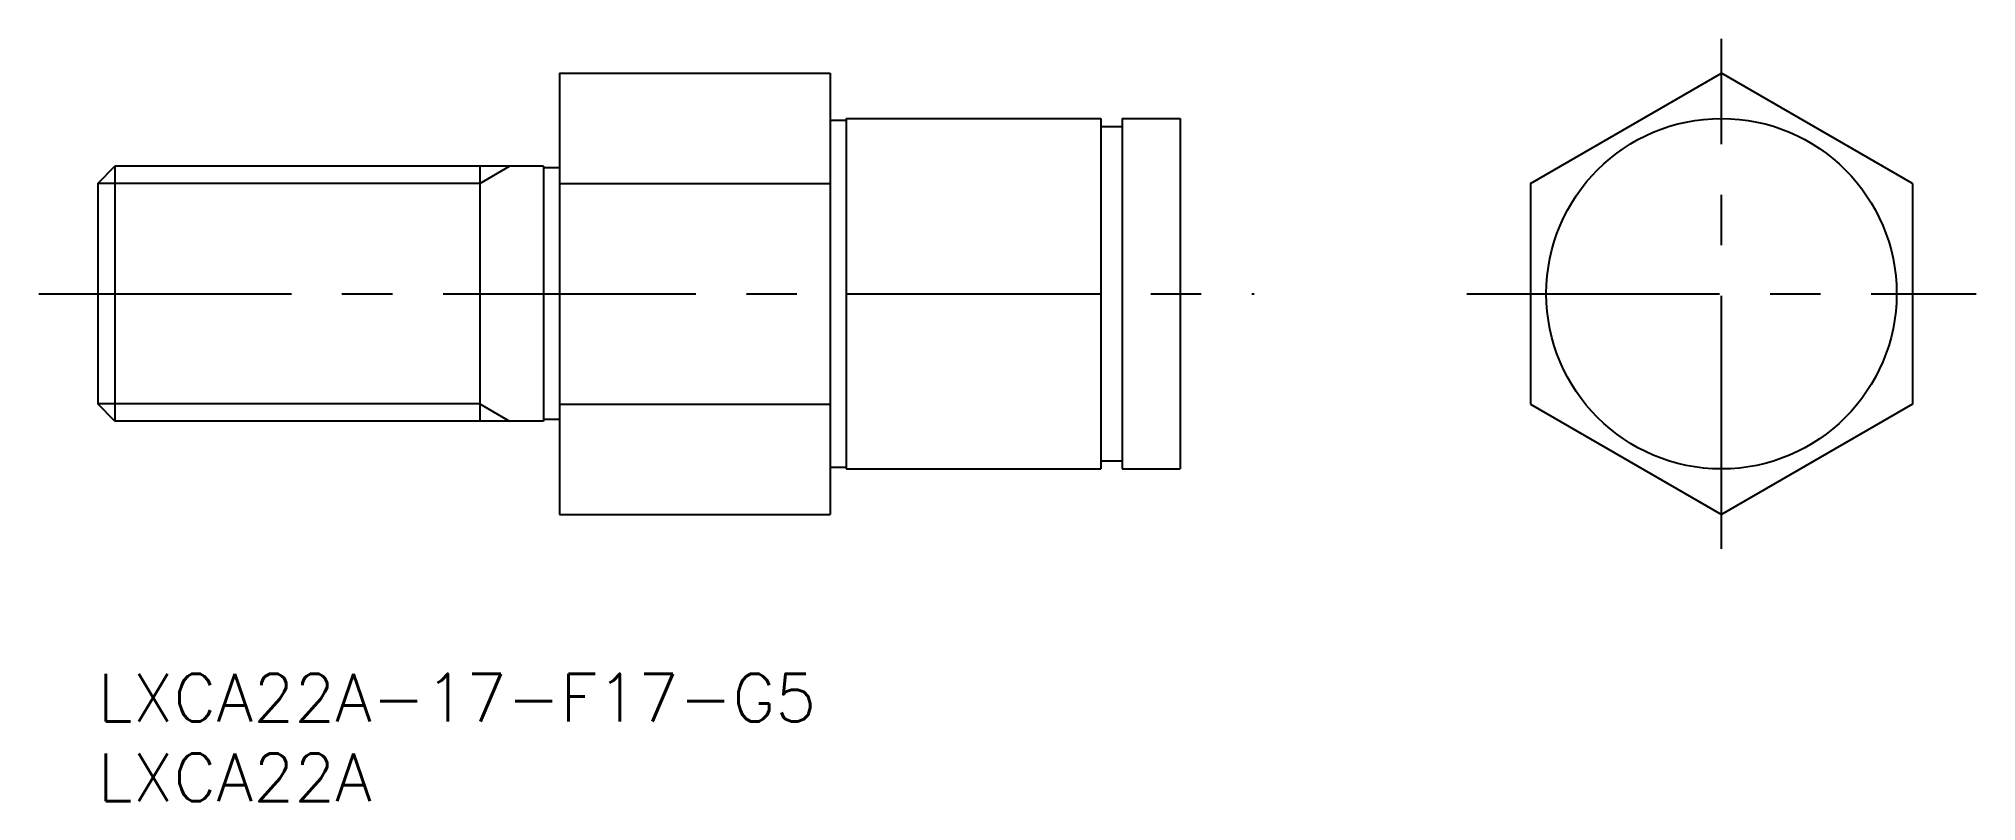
# Model space of a CAD drawing. Extents: x -4 to 118, y -8 to 40.
import ezdxf

# ---------------------------------------------------------------- set-up
doc = ezdxf.new("R2010")
doc.units = 0
doc.header["$LTSCALE"] = 0.5
doc.linetypes.add('CENTER', pattern=[50.8, 31.75, -6.35, 6.35, -6.35])
for name, color, linetype in [('MSM_CENTER', 1, 'CENTER'), ('MSM_CONTINUOUS', 7, 'CONTINUOUS'), ('MSM_NARROW', 5, 'CONTINUOUS'), ('MSM_PART_NUMBER', 7, 'CONTINUOUS')]:
    doc.layers.add(name, color=color, linetype=linetype)
doc.styles.get("Standard").update_dxf_attribs({"font": 'txt.shx', "height": 3, "bigfont": 'bigfont.shx'})

# ---------------------------------------------------------------- blocks, each defined once
blk = doc.blocks.new('*U9')
at = {"layer": 'MSM_PART_NUMBER'}
blk.add_text('LXCA22A-17-F17-G5', height=3, dxfattribs=at).set_placement((0, -3))
blk = doc.blocks.new('*U10')
at = {"layer": 'MSM_PART_NUMBER'}
blk.add_text('LXCA22A', height=3, dxfattribs=at).set_placement((0, -8))

msp = doc.modelspace()

# ---------------------------------------------------------------- linework, layer by layer
at = {"layer": 'MSM_CENTER'}
for p, q in [((101.99, 7.85), (101.99, 39.86)), ((-3.71, 23.86), (72.63, 23.86)), ((85.99, 23.86), (117.99, 23.86))]:
    msp.add_line(p, q, dxfattribs=at)
at = {"layer": 'MSM_CONTINUOUS'}
for p, q in [((29, 37.71), (29, 10)), ((29, 37.71), (46, 37.71)), ((46, 37.71), (46, 10)), ((89.99, 30.78), (101.99, 37.71)), ((113.99, 30.78), (101.99, 37.71)), ((46, 34.76), (47, 34.76)), ((47, 34.86), (63, 34.86)), ((47, 34.86), (47, 12.86)), ((63, 34.86), (63, 12.86)), ((63, 34.36), (64.35, 34.36)), ((64.35, 34.86), (68, 34.86)), ((64.35, 34.86), (64.35, 12.86)), ((68, 34.86), (68, 12.86)), ((0, 30.77), (1.08, 31.86)), ((28, 31.86), (1.08, 31.86)), ((1.08, 31.86), (1.08, 15.86)), ((24, 31.86), (24, 15.86)), ((28, 31.86), (28, 15.86)), ((29, 31.76), (28, 31.76)), ((0, 30.77), (0, 16.94)), ((29, 30.78), (46, 30.78)), ((89.99, 30.78), (89.99, 16.93)), ((113.99, 30.78), (113.99, 16.93)), ((1.08, 15.86), (0, 16.94)), ((28, 15.86), (1.08, 15.86)), ((29, 15.96), (28, 15.96)), ((29, 16.93), (46, 16.93)), ((89.99, 16.93), (101.99, 10)), ((113.99, 16.93), (101.99, 10)), ((46, 12.96), (47, 12.96)), ((47, 12.86), (63, 12.86)), ((63, 13.36), (64.35, 13.36)), ((64.35, 12.86), (68, 12.86)), ((29, 10), (46, 10))]:
    msp.add_line(p, q, dxfattribs=at)
msp.add_circle((101.99, 23.86), 11, dxfattribs=at)
at = {"layer": 'MSM_NARROW'}
for p, q in [((24, 30.77), (25.87, 31.86)), ((24, 30.77), (0, 30.77)), ((24, 16.94), (0, 16.94)), ((24, 16.94), (25.87, 15.86))]:
    msp.add_line(p, q, dxfattribs=at)

# ---------------------------------------------------------------- block references
at = {"layer": 'MSM_CONTINUOUS'}
for name in ['*U9', '*U10']:
    msp.add_blockref(name, (0, 0), dxfattribs=at)

doc.saveas('drawing.dxf')
